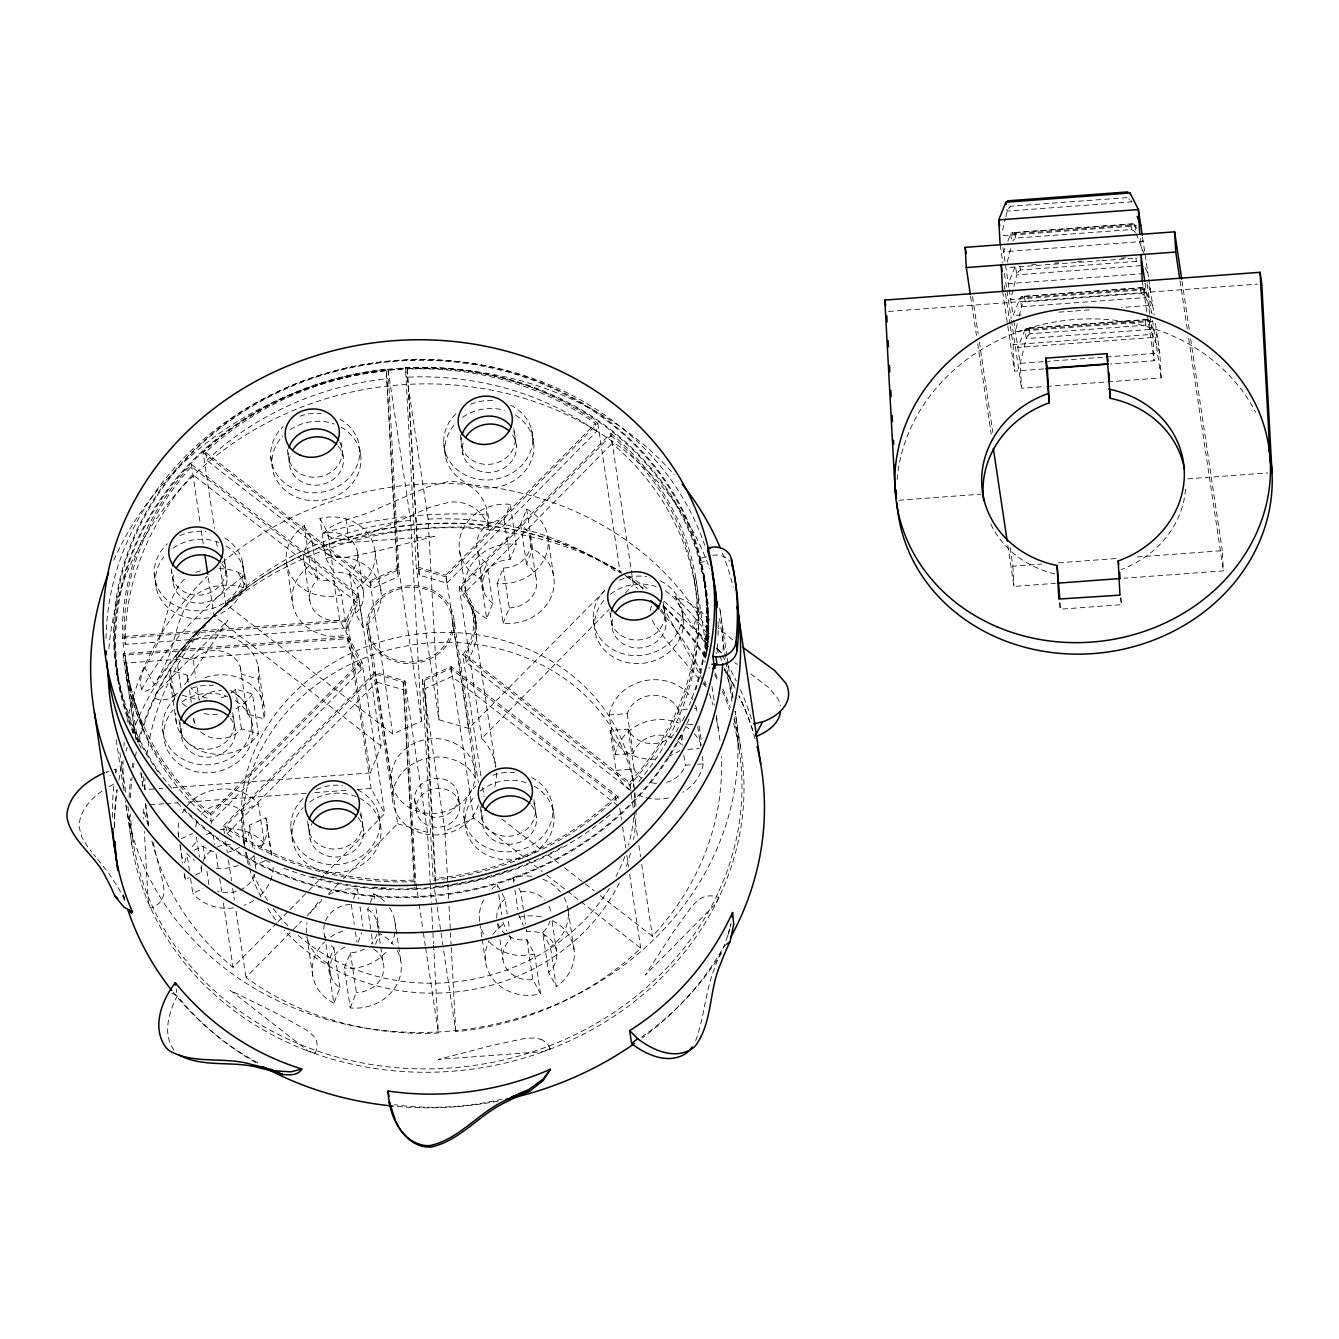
<?xml version="1.0" encoding="UTF-8"?>
<svg xmlns="http://www.w3.org/2000/svg" width="1339" height="1339" viewBox="0 0 1339 1339"><rect width="100%" height="100%" fill="white"/><g stroke="black" fill="none" stroke-linecap="round" stroke-linejoin="round"><path stroke-width="0.75" stroke-dasharray="5 3.75" d="M705.603 657.432L707.293 602.634M705.72 657.616L707.176 630.033M705.368 658.219L707.946 623.907L704.85 585.411C708.733 610.869 709.001 636.812 704.917 662.253M730.224 927.023L730.96 923.81L728.366 933.735M1002.56 230.124L1005.371 218.692M1005.84 216.784L1007.229 211.077A5.339 3.214 -70.3 0 1 1009.171 207.746M1007.313 262.009L1011.062 246.761M1017.322 323.871L1015.447 331.486L1152.979 321.293M1019.197 316.255L1021.54 306.731L1020.201 297.844L1144.36 288.655L1152.678 305.208L1121.429 307.518M729.655 929.249L726.073 940.614M728.014 934.873L727.278 937.149M724.801 944.095L723.897 946.405A210.139 200.499 52.5 0 0 714.658 967.913C705.218 991.329 704.465 1017.138 695.644 1040.688M144.846 667.659C137.264 679.057 139.373 702.389 154.353 684.731A298.982 199.879 -29.1 0 1 246.744 588.44C230.325 583.168 211.127 583.988 196.766 594.231A27.098 18.11 -29.1 0 0 191.594 598.617C175.426 617.714 176.028 644.963 164.078 666.387A210.139 140.495 -29.1 0 1 154.353 684.731L144.846 667.659A210.139 140.495 -29.1 0 0 154.554 649.331C166.521 627.907 165.919 600.642 182.087 581.561A27.098 18.11 -29.1 0 1 187.242 577.159M347.604 627.974L346.416 620.007L356.358 595.001L191.544 466.642A287.232 254.996 -8.5 0 0 124.042 636.477L125.247 644.444L347.604 627.974L357.546 602.968L356.358 595.001M173.133 787.533L370.3 772.921L347.671 621.463L358.383 594.483L191.377 464.399A288.973 256.552 -8.5 0 0 122.334 638.167L137.884 742.291M370.3 772.921L381.029 745.94L358.383 594.483M345.144 946.958A27.148 24.102 -8.5 0 0 339.905 987.814L333.813 1003.162L327.854 963.31L333.947 947.962A27.148 24.102 -8.5 0 1 329.645 944.263M325.461 937.769A27.148 24.102 -8.5 0 1 351.27 904.377L351.655 903.423M353.563 898.62L357.379 889.029A44.656 39.651 -8.5 0 0 327.955 895.172M480.718 578.632L486.827 563.284A27.148 24.102 -8.5 0 1 478.207 536.504A27.148 24.102 -8.5 0 1 504.134 519.699L510.243 504.351A44.656 39.651 -8.5 0 0 461.771 531.75A44.656 39.651 -8.5 0 0 480.718 578.632L486.676 618.484L492.769 603.136L486.827 563.284M397.265 950.523A44.656 39.651 -8.5 0 1 392.444 991.128A44.656 39.651 -8.5 0 1 350.266 1007.916L344.307 968.064L350.4 952.715A27.148 24.102 -8.5 0 0 364.409 949.033M370.702 929.065L367.723 909.131L368.476 907.223M370.384 902.419L373.815 893.783A44.656 39.651 -8.5 0 1 385.029 902.001M497.171 583.386L503.263 568.037A27.148 24.102 -8.5 0 0 529.19 551.233A27.148 24.102 -8.5 0 0 520.586 524.453L526.679 509.105A44.656 39.651 -8.5 0 1 545.643 555.986A44.656 39.651 -8.5 0 1 497.171 583.386L503.129 623.238A44.656 39.651 -8.5 0 0 551.601 595.838A44.656 39.651 -8.5 0 0 532.637 548.957L526.679 509.105M357.998 942.321L361.798 932.731M492.769 603.136A27.148 24.102 -8.5 0 1 484.166 576.356A27.148 24.102 -8.5 0 1 510.092 559.551L516.184 544.203L510.243 504.351M350.266 1007.916L356.358 992.567L350.4 952.715M375.573 944.196L379.774 933.651A44.656 39.651 -8.5 0 1 393.348 944.547M503.129 623.238L509.222 607.889L503.263 568.037M509.222 607.889A27.148 24.102 -8.5 0 0 535.148 591.085A27.148 24.102 -8.5 0 0 526.545 564.305L532.637 548.957M1004.953 248.234L1003.53 251.782L1143.155 241.438L1141.313 237.756M1007.815 241.154L1010.677 234.074L1134.836 224.885L1136.677 228.567M1021.406 314.933L1013.071 315.552L1020.201 297.844M1024.971 329.729L1017.824 347.437L1157.448 337.093L1149.13 320.54L1024.971 329.729L1026.293 338.616L1020.218 363.371L1021.557 388.243L1044.487 386.536M718.859 897.097L716.047 903.39L645.298 975.077L673.45 931.726L690.757 907.842A92.742 82.349 -8.5 0 1 694.071 904.009L699.46 899.088L704.264 896.728A19.985 17.742 -8.5 0 1 716.315 896.628M733.99 719.127A308.238 273.658 -8.5 0 1 718.976 897.431L716.047 903.39A308.238 273.658 -8.5 0 1 550.296 1049.09L543.584 1051.6L438.456 1059.4L492.049 1045.441L522.779 1038.897A92.742 82.349 -8.5 0 1 528.085 1038.194L535.65 1037.993L540.805 1039.298M314.95 1053.575L315.987 1051.182A19.985 17.742 -8.5 0 0 316.305 1040.386L313.761 1036.202L308.422 1031.566A92.742 82.349 -8.5 0 0 304.254 1028.737L278.094 1014.108L230.459 990.475L308.372 1051.165L314.95 1053.575A308.238 273.658 -8.5 0 0 543.584 1051.6L550.111 1048.688M708.331 641.599A210.139 158.554 27.6 0 1 692.799 626.485L681.032 608.408L674.956 596.357L685.919 600.759L700.799 611.203L692.815 626.485A299.116 225.672 27.6 0 1 707.645 644.678M186.121 682.823L227.647 620.56L156.897 692.263L153.985 698.205A308.238 273.658 -8.5 0 0 137.75 741.973M185.652 683.426L184.698 684.681M488.317 527.951A298.982 186.874 -6 0 0 348.508 539.985L332.407 538.144L323.569 533.056L331.084 526.83L346.366 519.616A210.139 131.356 -6 0 0 368.861 512.586L428.078 486.76L447.594 481.672A27.098 16.938 -6 0 1 454.457 481.689C477.638 482.442 491.095 506.109 488.3 527.733L486.208 507.732M1009.154 207.662L1010.945 206.223L1126.835 197.636L1128.928 198.791M1018.678 271.432L1020.485 269.993L1136.359 261.406L1138.167 262.344M1028.218 335.202L1030.009 333.762L1145.883 325.176L1147.992 326.331A5.339 3.498 60.3 0 1 1150.519 329.394M211.529 823.452L210.307 813.643L359.973 661.985L347.42 638.653L125.063 655.122L130.737 688.296M446.875 583.118L445.686 575.151L595.336 423.492A287.232 254.996 -8.5 0 0 407.274 369.129L419.191 575.117L446.875 583.118L596.541 431.459L595.336 423.492M362.049 662.202L210.39 815.886A288.973 256.552 -8.5 0 1 123.171 653.7L348.508 637.013L362.049 662.202L384.695 813.66L325.109 874.032M468.817 728.399L446.188 576.942L597.847 423.258A288.973 256.552 -8.5 0 0 405.449 367.656L416.312 568.305L438.941 719.763L468.817 728.399L605.596 589.813M361.162 669.969L211.512 821.627A287.232 254.996 -8.5 0 1 126.251 663.09L348.609 646.62L361.162 669.969L359.973 661.985M224.467 833.528L223.328 825.962L374.987 672.278L404.88 680.915L427.509 832.373L430.221 882.535M480.902 775.9L462.792 654.738A63.335 56.221 -8.5 0 0 459.126 587.018L610.785 433.334L633.414 584.792A288.973 256.552 -8.5 0 1 637.883 588.574M231.865 837.109A287.232 254.996 -8.5 0 1 227.027 833.712L225.839 825.745L375.506 674.086L403.19 682.087L414.973 886M630.836 790.562L466.273 662.387L465.068 654.42A65.075 57.778 -8.5 0 0 461.436 587.001L610.869 435.577L612.057 443.544A287.232 254.996 -8.5 0 1 638.619 781.708M227.027 833.712L376.694 682.053L375.506 674.086M466.273 662.387A65.075 57.778 -8.5 0 0 462.624 594.968L612.057 443.544M151.893 841.026A288.973 256.552 -8.5 0 0 233.036 967.344L276.353 923.425M277.709 922.052L288.555 911.089M289.894 909.717L307.501 891.874M308.857 890.502L323.753 875.405M433.618 945.234L438.372 1033.022A288.973 256.552 -8.5 0 1 245.958 977.42L290.647 932.128M293.358 929.383L301.476 921.148M306.899 915.675L321.795 900.578M328.574 893.716L338.047 884.108M343.454 878.618L397.633 823.736L374.987 672.278M495.865 766.711A63.335 56.221 -8.5 0 0 481.755 738.475L609.044 609.496M625.296 593.026L633.414 584.792M177.501 693.066L176.028 694.472M175.727 694.74L168.697 698.908A19.985 17.742 -8.5 0 1 156.63 699.008L153.985 698.205L156.897 692.263A308.238 273.658 -8.5 0 1 322.649 546.546L329.361 544.036L434.489 536.236L380.912 550.195L350.165 556.739A92.742 82.349 -8.5 0 1 344.876 557.442L337.294 557.643L332.139 556.338M727.027 944.012L723.897 946.405A298.982 285.24 52.5 0 1 641.381 1037.256M102.099 791.031C91.655 798.211 82.164 808.388 79.654 821.192A27.098 21.558 -50.4 0 0 79.252 827.519L81.913 837.461L88.29 847.687M1143.238 294.446L1141.129 293.291L1025.239 301.878L1023.481 303.284A5.339 3.214 -70.3 0 0 1021.473 306.715M1135.589 232.651A5.339 3.498 60.3 0 0 1133.681 230.76L1131.589 229.521L1015.715 238.108L1013.958 239.514A5.339 3.214 -70.3 0 0 1012.803 241.037M1132.476 223.814L1013.037 232.668L1133.932 223.981M1143.456 287.751L1022.645 296.438L1142.134 287.567M1148.226 319.636L1027.415 328.323L1146.904 319.452M109.38 786.529L113.497 784.353M1011.548 233.053L1012.937 232.668M1021.088 296.823L1022.527 296.438A5.339 3.498 60.3 0 0 1021.624 296.622M1025.858 328.708L1027.264 328.323M205.637 452.348L370.451 580.708L397.047 568.69L386.335 370.685A287.232 254.996 -8.5 0 0 205.637 452.348L206.825 460.331L371.639 588.691L398.235 576.657L386.335 370.685M203.126 452.498L370.133 582.582L398.855 569.594L387.992 368.945A288.973 256.552 -8.5 0 0 203.126 452.498L214.441 528.236M618.049 796.722A288.973 256.552 -8.5 0 1 433.183 880.275L422.321 679.626L451.042 666.638L618.049 796.722L618.618 800.504M435.142 880.526L424.128 680.53L450.724 668.512L615.538 796.872L616.291 801.86M508.569 870.149A287.232 254.996 -8.5 0 1 436.029 886.502L425.317 688.497L451.929 676.48L616.743 804.839M220.098 566.096L225.755 603.956L392.779 734.04L421.484 721.052L410.638 520.402L387.992 368.945M181.418 838.699L192.649 833.628M201.386 814.38A27.148 24.102 -8.5 0 1 242.074 811.283L258.41 803.902L264.369 843.754L254.159 848.374M193.988 850.248L203.177 846.097A27.148 24.102 -8.5 0 0 217.772 852.608M243.865 843.018A27.148 24.102 -8.5 0 0 249.539 825.142L265.875 817.761L271.449 855.136M184.163 873.128A44.656 39.651 -8.5 0 0 185.334 879.472L189.418 877.631M195.544 874.869L201.67 872.091A27.148 24.102 -8.5 0 1 211.847 850.081M190.556 878.384L192.799 893.331L203.009 888.728M255.649 868.593A27.148 24.102 -8.5 0 0 255.498 865.011L265.708 860.391M447.678 881.229L444.966 831.067L473.671 818.096L525.876 858.751M195.779 572.389L203.511 569.778M322.716 546.044L329.361 544.036A308.238 273.658 -8.5 0 1 643.222 588.323L644.076 588.993M109.028 771.113L105.881 772.017L110.384 775.75M114.083 769.674L115.991 769.138L116.577 773.139M706.456 556.823L698.874 558.781L699.477 562.765A296.856 263.549 -8.5 0 1 707.36 651.022M699.477 562.765L707.628 560.673M1131.237 200.766L1131.388 201.871L1007.229 211.077L1006.744 207.746M1003.229 235.681L1136.61 225.806M1032.001 264.737L1036.135 264.436M1054.764 263.047L1058.898 262.745M1077.527 261.373L1081.661 261.055M1120.977 258.142L1127.187 257.691M1010.075 267.415L1076.774 262.461M1078.849 262.31L1099.687 260.77M1101.779 260.62L1137.196 257.992M1140.928 265.641L1016.77 274.846L1010.677 299.601L1150.301 289.257L1147.423 281.993M1143.757 273.625L1008.3 283.667L1015.447 265.959L1016.77 274.846A5.339 3.214 -70.3 0 1 1018.711 271.516M888.611 311.435L1257.656 284.102M1021.54 306.731L1145.699 297.526L1152.176 313.878M1058.915 312.154L1073.493 311.066M1075.585 310.916L1092.256 309.677M1046.562 386.385L1161.181 377.899L1159.842 353.027L1150.452 329.411L1026.293 338.616A5.339 3.214 -70.3 0 1 1028.235 335.286M1010.376 326.281L1013.121 344.675L1152.745 334.332L1154.168 360.743L1110.416 363.99M1043.131 361.681L1020.218 363.371L1013.656 319.536M1045.223 361.513L1159.842 353.027L1155.072 321.142M1002.626 291.383L1014.544 371.087L1043.717 368.928M898.82 500.25L981.102 494.158M1187.66 478.86L1267.882 472.918M1010.091 547.684L1012.853 566.196L1041.893 564.037M1058.479 562.815L1116.542 558.514M1137.28 556.974L1222.289 550.68L1223.394 570.883L1123.856 578.247M124.058 636.477L346.416 620.007M122.334 638.167L347.671 621.463M1007.798 545.258L1013.958 586.398L1055.417 583.319M1059.4 602.851L1060.354 609.212L1121.429 604.692L1121.094 598.215M672.061 737.638A27.148 24.102 -8.5 0 0 633.213 753.455L615.187 754.778L609.228 714.926L627.255 713.587A27.148 24.102 -8.5 0 1 651.976 695.376A27.148 24.102 -8.5 0 1 678.471 709.804L687.493 709.134M694.255 708.632L696.498 708.465L697.251 713.453M629.598 789.91A44.656 39.651 -8.5 0 1 616.024 770.327L610.065 730.475L628.091 729.136A27.148 24.102 -8.5 0 0 654.587 743.563A27.148 24.102 -8.5 0 0 679.308 725.336M686.07 724.834L687.208 724.75M688.33 724.667L692.832 724.332M142.988 776.369L144.963 789.608L157.031 788.721M159.04 788.571L163.073 788.269M687.811 749.405L699.075 748.568M163.91 803.818L145.8 805.157A288.973 256.552 -8.5 0 0 148.612 825.962M165.919 803.668L178.003 802.781M188.063 802.028L306.765 793.24M314.816 792.638L349.01 790.11M357.061 789.508L371.137 788.47L384.695 813.66M616.024 770.327L634.05 768.988A27.148 24.102 -8.5 0 0 641.113 777.842M666.554 782.361A27.148 24.102 -8.5 0 0 685.267 765.205L693.15 764.619M697.669 764.284L703.293 763.866L702.188 756.384M218.96 568.188L233.488 570.33L244.836 575.352L246.744 588.172L237.421 571.452M708.699 667.793L709.888 667.927M716.332 896.578L718.976 897.431M314.765 1053.073L308.372 1051.165A308.238 273.658 -8.5 0 1 150.788 908.227L148.211 902.319A308.238 273.658 -8.5 0 1 129.013 812.94M418.002 567.133L445.686 575.151M416.312 568.305L446.188 576.942M376.694 682.053L404.378 690.054M180.966 687.727L176.112 655.357L193.117 660.261A27.148 24.102 -8.5 0 1 223.446 651.641A27.148 24.102 -8.5 0 1 241.371 674.203L258.36 679.124L264.319 718.976L247.33 714.055A27.148 24.102 -8.5 0 0 231.245 692.096M174.689 700.096L170.22 670.203L187.209 675.107A27.148 24.102 -8.5 0 0 188.314 682.304M231.162 693.033A27.148 24.102 -8.5 0 0 235.463 689.066L252.468 693.97L258.427 733.822A44.656 39.651 -8.5 0 1 206.892 752.853A44.656 39.651 -8.5 0 1 175.794 713.252M182.071 695.209L196.95 699.51M200.716 731.864A27.148 24.102 -8.5 0 0 241.422 728.918L258.427 733.822M397.633 823.736L427.509 832.373M1029.055 328.591L1030.009 333.762M1014.845 232.969L1015.715 238.108M1024.452 296.756L1025.239 301.878M172.078 993.421L177.25 995.58L176.296 989.17M750.777 673.852L768.737 687.61L777.741 698.389A27.098 20.436 27.6 0 1 779.951 703.996L780.352 705.954M734.826 662.671L737.27 664.429M732.634 639.824L717.737 627.573M465.068 654.42L629.648 782.579L630.753 790.06M462.792 654.738L629.799 784.821L630.652 790.495M357.546 602.968L192.732 474.609A287.232 254.996 -8.5 0 0 125.247 644.444M501.824 818.966L542.094 850.332M548.053 854.968L558.497 863.103M564.455 867.756L583.837 882.853M585.327 884.008L594.282 890.971M600.24 895.624L652.444 936.279A288.973 256.552 -8.5 0 0 721.303 756.686M208.348 577.996L214.006 615.856L381.029 745.94M527.365 859.906L542.278 871.522M546.747 875.003L566.129 890.1M567.619 891.272L578.063 899.39M581.042 901.716L640.695 948.179A288.973 256.552 -8.5 0 1 455.812 1031.716L443.092 946.539M717.972 649.833L722.006 653.064M702.908 683.325L706.724 687.66L703.795 682.204M698.958 678.856L671.592 646.938L655.943 626.585A92.742 82.349 -8.5 0 1 653.348 622.518L651.122 618.133M93.646 854.416L95.655 856.809M97.747 859.287L109.078 873.631L118.401 888.092A210.139 167.208 -50.4 0 1 124.979 901.231M89.964 849.863L91.755 852.106M173.903 1050.027C162.287 1033.775 168.848 1011.966 177.3 995.865A298.982 278.629 -67.3 0 0 258.36 1063.116M549.157 1046.813L550.296 1049.09M662.788 605.964L702.824 680.396M319.971 518.444L327.687 532.771L333.629 572.623A27.148 24.102 -8.5 0 1 361.162 585.461A27.148 24.102 -8.5 0 1 355.521 613.312L363.22 627.64A44.656 39.651 -8.5 0 0 376.962 578.331A44.656 39.651 -8.5 0 0 325.929 558.296L319.971 518.444A44.656 39.651 -8.5 0 1 371.02 538.479A44.656 39.651 -8.5 0 1 357.262 587.771L363.22 627.64M327.687 532.771A27.148 24.102 -8.5 0 1 355.203 545.609A27.148 24.102 -8.5 0 1 349.563 573.443L357.262 587.771M531.65 876.376A44.656 39.651 -8.5 0 0 513.071 877.497L515.482 881.983M518.863 888.242L520.787 891.824L523.382 909.265M542.663 932.496L550.362 946.824L556.321 986.692L548.622 972.365L542.663 932.496A27.148 24.102 -8.5 0 0 549.994 921.148M325.929 558.296L333.629 572.623M518.662 914.872L523.365 925.416M526.26 930.789L526.746 931.676A27.148 24.102 -8.5 0 1 554.279 944.531A27.148 24.102 -8.5 0 1 548.622 972.365M304.171 525.591L311.87 539.918L317.828 579.77A27.148 24.102 -8.5 0 0 312.171 607.605A27.148 24.102 -8.5 0 0 339.704 620.442L347.42 634.77A44.656 39.651 -8.5 0 1 296.371 614.752A44.656 39.651 -8.5 0 1 310.129 565.443L304.171 525.591A44.656 39.651 -8.5 0 0 290.412 574.9A44.656 39.651 -8.5 0 0 341.462 594.918L347.42 634.77M311.87 539.918A27.148 24.102 -8.5 0 0 306.229 567.753A27.148 24.102 -8.5 0 0 333.762 580.59L341.462 594.918M491.831 889.063A44.656 39.651 -8.5 0 1 497.271 884.644L499.681 889.113M502.092 893.598L504.987 898.971L507.213 913.918M497.89 923.508A27.148 24.102 -8.5 0 0 526.863 939.643L534.562 953.971L540.521 993.823A44.656 39.651 -8.5 0 1 495.564 982.106A44.656 39.651 -8.5 0 1 489.17 940.497M310.129 565.443L317.828 579.77M502.861 922.002L506.611 930.772M509.004 935.241L510.929 938.823A27.148 24.102 -8.5 0 0 505.288 966.658A27.148 24.102 -8.5 0 0 532.822 979.495L540.521 993.823M1145.146 267.8L1147.925 273.323M472.382 609.898L474.709 614.618L476.182 623.154M470.374 605.814L474.709 614.618L476.048 623.79L474.977 615.187M322.649 546.546L323.787 548.823A19.985 17.742 -8.5 0 0 332.105 556.388M1136.158 233.756L1145.531 257.373M133.766 699.259L142.085 724.834L128.879 681.25L126.385 666.203M488.317 527.984C484.902 513.473 471.361 502.811 456.616 502.092A27.098 16.938 -6 0 0 449.737 502.075L430.237 507.163L371.003 532.989A210.139 131.356 -6 0 1 348.508 540.002L346.366 519.616M148.127 825.276L143.139 808.706L143.708 819.117M153.115 842.398L163.191 883.305A92.742 82.349 -8.5 0 1 163.793 888.008L163.743 894.77L162.103 899.406A19.985 17.742 -8.5 0 1 153.366 907.089L150.788 908.227L148.211 902.319L144.378 831.586M126.335 676.379L135.992 739.68M1182.019 281.19L1189.4 330.566M1190.622 338.8L1222.289 550.68M1180.044 280.822L1187.408 330.197M1188.647 338.432L1223.394 570.883M1142.552 237.438L1148.511 277.307M1148.812 279.299L1154.168 315.167M1140.343 238.509L1142.184 250.811M1147.088 283.6L1151.373 312.305M1152.594 320.506L1161.181 377.899M1145.113 283.232L1149.682 313.895M1150 315.937L1152.745 334.332M1134.836 224.885L1135.991 232.651M1144.36 288.655L1145.699 297.526A5.339 3.498 60.3 0 0 1143.221 294.53M1149.13 320.54L1150.452 329.411M1142.251 281.039L1154.168 360.743M1130.836 224.416L1131.589 229.521M1135.857 258.009L1136.359 261.406M1140.359 288.186L1141.129 293.291M1145.13 320.071L1145.883 325.176M1120.392 597.696L1121.429 604.692M1019.967 266.595L1020.485 269.993M1010.677 234.074L1011.748 241.288M1002.944 247.782L1008.886 287.651M1009.188 289.642L1013.071 315.552M1000.116 244.752L1002.878 263.197M1004.401 273.457L1011.146 318.548M1011.447 320.59L1021.557 388.243M1004.267 285.391L1005.171 291.534M1005.489 293.576L1010.058 324.239M972.583 296.706L978.123 333.746M979.345 341.964L992.869 432.48M970.608 296.337L976.449 335.42M977.671 343.654L991.195 434.171M726.926 656.244L719.629 607.437A308.238 273.658 -8.5 0 1 723.144 651.775M727.228 658.286L728.131 664.378M728.449 666.42L733.002 696.916M740.484 746.944L735.111 711.076A308.238 273.658 -8.5 0 1 470.223 1028.737A308.238 273.658 -8.5 0 1 125.28 800.856M719.562 618.568L732.199 703.092M734.358 717.52L739.295 750.493M704.23 575.469L705.419 583.436M705.285 588.407L704.163 580.54L706.523 597.495M695.778 578.03L706.791 651.708M711.997 686.505L714.741 704.917M716.265 715.16L718.407 729.47M694.087 578.532L695.276 586.499M682.304 612.542L683.493 620.509M699.109 725.905L701.351 740.852M697.719 726.491L700.699 746.426M663.056 601.881L666.035 621.815M678.471 709.804L680.329 722.257M682.187 734.709L683.308 742.191M680.798 735.312L682.287 745.271M683.777 755.229L685.267 765.205M597.847 423.258L620.208 572.824M627.255 713.587L633.213 753.455M628.091 729.136L634.05 768.988M609.848 611.873L611.94 625.815M632.276 775.264L633.765 785.223M631.221 794.278L633.481 809.426M634.05 813.208L637.732 837.829M638.854 845.394L640.561 856.759M641.682 864.324L652.444 936.279M593.294 619.137L594.483 627.104M619.756 808.087L621.447 819.435M622.585 827.017L625.698 847.838M626.819 855.403L628.527 866.768M629.665 874.35L640.695 948.179M547.668 536.018L553.61 575.87M531.55 429.668L533.943 445.536M513.791 428.647L516.469 446.59M529.759 536.454L535.717 576.322M520.586 524.453L526.545 564.305M552.806 808.187L553.995 816.154M568.121 910.085L574.08 949.937M504.134 519.699L510.092 559.551M533.876 799.768L536.554 817.694M552.137 921.55L556.606 951.443M460.08 434.723L463.06 454.641M477.655 551.283L483.597 591.135M524.135 914.252L525.624 924.211M526.361 929.199L526.746 931.676M526.863 939.643L532.822 979.495M513.071 877.497L513.825 882.485M514.946 889.95L517.925 909.884M472.316 610.651L495.731 767.297M443.678 442.908L446.071 458.792M459.746 551.718L465.704 591.57M461.436 587.001L462.624 594.968M459.126 587.018L481.755 738.475M508.335 921.383L509.456 928.864M510.561 936.329L510.929 938.823M482.592 787.265L484.015 796.722M497.271 884.644L497.656 887.138M498.761 894.603L501.74 914.537M454.222 621.38A43.785 38.864 -8.5 0 1 390.586 659.876A43.785 38.864 -8.5 0 1 386.954 592.574A43.785 38.864 -8.5 0 1 454.222 621.38L478.291 782.445M452.482 621.514A42.028 37.325 -8.5 0 1 391.39 658.47A42.028 37.325 -8.5 0 1 387.892 593.863A42.028 37.325 -8.5 0 1 452.482 621.514L475.111 772.954A42.028 37.325 -8.5 0 1 414.036 809.911A42.028 37.325 -8.5 0 1 410.537 745.321A42.028 37.325 -8.5 0 1 475.111 772.954M480.115 806.513L482.492 822.464M497.589 923.877L498.778 931.844M499.966 939.827L502.945 959.745M407.274 369.129L419.191 575.117M451.042 666.638L473.671 818.096M450.724 668.512L451.929 676.48M405.449 367.656L428.078 519.114L438.941 719.763M463.863 816.037L465.051 824.004M479.814 923.391L481.906 937.333M482.207 939.325L485.471 961.251M458.289 796.203A21.893 19.432 -8.5 0 1 426.472 815.451A21.893 19.432 -8.5 0 1 424.664 781.809A21.893 19.432 -8.5 0 1 458.289 796.203L459.779 806.162A21.893 19.432 -8.5 0 1 427.961 825.41A21.893 19.432 -8.5 0 1 426.153 791.767A21.893 19.432 -8.5 0 1 459.779 806.162M424.128 680.53L425.317 688.497M422.321 679.626L444.966 831.067M398.855 569.594L421.484 721.052M397.047 568.69L398.235 576.657M435.878 885.514L436.029 886.502M434.606 889.732L442.807 944.631M414.655 799.433L416.144 809.392M375.02 551.032L380.979 590.884M359.689 449.134L360.894 457.101M416.011 883.455L418.555 900.494M419.124 904.277L422.806 928.898M423.375 932.68L425.35 945.937M425.635 947.828L438.372 1033.022M370.451 580.708L371.639 588.691M370.133 582.582L392.779 734.04M403.19 682.087L414.203 882.083M414.939 887.054L415.09 888.058A287.232 254.996 -8.5 0 1 410.906 888.209M341.06 442.707L343.454 458.641M357.546 552.522L363.505 592.39M368.71 627.706L391.339 779.164M366.953 627.84L392.578 799.232M349.563 573.443L355.521 613.312M394.787 920.696L400.746 960.548M378.686 814.346L381.079 830.23M348.508 637.013L371.137 788.47M347.42 638.653L348.609 646.62M333.762 580.59L339.704 620.442M373.815 893.783L374.937 901.264M376.058 908.729L379.037 928.663M360.794 812.505L363.605 831.268M376.895 921.148L380.46 945.049M380.761 947.041L382.854 961M371.439 934.053L372.928 944.012M357.379 889.029L358.869 899.005M359.973 906.47L362.953 926.404M287.316 449.452L289.391 463.411M303.886 560.84L309.845 600.692M351.27 904.377L354.249 924.312M355.371 931.777L356.86 941.752M270.763 456.967L271.951 464.951M286.412 562.347L292.371 602.199M333.947 947.962L339.905 987.814M324.774 935.961L330.733 975.813M307.518 821.393L310.196 839.319M290.814 827.602L293.208 843.47M306.882 936.396L312.841 976.265M244.535 576.339L242.141 560.455M258.076 665.952L264.034 705.82M251.598 721.152L252.786 729.119M267.03 824.104L271.8 855.989M224.249 558.631L227.061 577.377M240.267 667.023L247.33 714.055M216.416 541.475L217.269 547.166M235.463 689.066L241.422 728.918M232.685 712.716L235.363 730.659M249.539 825.142L252.887 847.57M254.008 855.035L255.498 865.011M191.377 464.399L199.862 521.206M201.285 530.662L203.26 543.919M242.074 811.283L246.928 843.67M243.648 840.306L244.25 844.29M225.588 841.11L227.295 852.458M228.417 860.04L231.53 880.861M232.668 888.443L234.358 899.791M236.066 911.156L245.958 977.42M193.117 660.261L195.712 677.701M197.201 687.66L199.076 700.113A27.148 24.102 -8.5 0 1 221.37 690.338M213.219 834.816L214.642 844.29M216.048 853.746L218.592 870.785M219.73 878.367L221.705 891.607M223.412 902.971L233.036 967.344M187.209 675.107L188.33 682.589M189.452 690.054L191.293 702.222M193.67 718.173L194.272 722.156M171.141 568.673L173.652 585.444M203.177 846.097L205.034 858.55M206.892 871.019L209.118 885.966M178.924 719.478L181.301 735.412M196.465 837.226L199.427 857.144M200.917 867.12L201.67 872.091M154.27 573.711L156.663 589.578M170.505 683.359L176.463 723.211M189.452 870.919L186.841 853.479A44.656 39.651 -8.5 0 0 194.423 860.341M180.129 844.608L182.74 862.031M184.598 874.501L185.334 879.472M162.672 728.985L163.86 736.952M178.221 833.276L178.807 837.26M179.995 845.244L182.673 863.17M123.171 653.7L135.909 738.894M140.997 772.971L142.972 786.227M117.029 668.68L118.217 676.647M116.962 673.751L118.15 681.735M119.824 752.551L126 793.91M127.858 806.329L133.113 841.495M116.192 739.697L123.473 788.504M125.916 804.772L132.477 848.692M140.829 772.486L143.24 788.889M145.348 803.233L148.964 827.837M126.251 663.09L128.879 681.25M1060.003 602.751L1060.354 609.212M1013.121 344.675L1014.544 371.087M1012.853 566.196L1013.958 586.398M447.879 884.828L448.649 899.155M449.034 906.319L451.076 943.945M451.26 947.527L455.812 1031.716M430.321 884.326L431.292 902.235M431.576 907.608L432.748 929.115M432.932 932.697L433.518 943.443M404.88 680.915L415.726 881.564A288.973 256.552 -8.5 0 1 223.328 825.962M721.487 953.033A325.762 289.207 -8.5 0 1 642.636 1037.675M498.225 1101.026A325.762 289.207 -8.5 0 1 392.377 1106.031M255.732 1062.58A325.762 289.207 -8.5 0 1 172.982 991.981M124.929 900.511A325.762 289.207 -8.5 0 1 123.305 894.787M114.451 827.82A325.762 289.207 -8.5 0 1 117.229 789.96M118.87 780.101A325.762 289.207 -8.5 0 1 123.238 760.669M125.95 751.095A325.762 289.207 -8.5 0 1 127.121 747.329M132.377 732.383A325.762 289.207 -8.5 0 1 621.38 571.887M628.476 576.055A325.762 289.207 -8.5 0 1 650.101 590.449M664.044 601.228A325.762 289.207 -8.5 0 1 708.448 646.704M724.884 670.236A325.762 289.207 -8.5 0 1 735.144 688.246M755.079 738.793A325.762 289.207 -8.5 0 0 738.894 695.744A299.116 225.672 27.6 0 1 753.137 731.295M113.798 560.204A325.762 289.207 -8.5 0 1 371.79 372.46A325.762 289.207 -8.5 0 1 674.253 474.709M722.457 553.208A325.762 289.207 -8.5 0 1 733.253 587.068M129.13 797.81A308.238 273.658 -8.5 0 1 130.603 778.98M132.159 767.749A308.238 273.658 -8.5 0 1 133.482 760.301M663.207 605.446A308.238 273.658 -8.5 0 1 706.055 657.432M714.976 672.831A308.238 273.658 -8.5 0 1 717.721 678.12M722.859 688.949A308.238 273.658 -8.5 0 1 730.274 707.611M108.861 648.679A308.238 273.658 -8.5 0 1 380.627 386.904A308.238 273.658 -8.5 0 1 709.586 568.606M244.234 844.306A197.034 174.924 -8.5 0 1 443.494 642.318A197.034 174.924 -8.5 0 1 633.565 839.335M630.518 853.043A197.034 174.924 -8.5 0 1 625.614 868.258M619.354 882.819A197.034 174.924 -8.5 0 1 284.27 930.187M275.75 919.91A197.034 174.924 -8.5 0 1 266.963 907.206M261.138 897.063A197.034 174.924 -8.5 0 1 245.489 852.24M634.318 793.24A197.034 174.924 -8.5 0 1 634.351 809.359M633.749 817.376A197.034 174.924 -8.5 0 1 628.493 845.026M624.828 856.424A197.034 174.924 -8.5 0 1 616.091 876.392M609.362 888.309A197.034 174.924 -8.5 0 1 296.304 933.752M287.902 925.701A197.034 174.924 -8.5 0 1 273.123 908.411M267.582 900.511A197.034 174.924 -8.5 0 1 253.74 874.668M250.159 865.396A197.034 174.924 -8.5 0 1 400.612 636.812A197.034 174.924 -8.5 0 1 633.866 787.215M709.319 619.823A210.139 158.554 27.6 0 1 700.799 611.203M674.956 596.374A299.735 226.14 27.6 0 1 709.385 636.561M717.436 648.16A299.735 226.14 27.6 0 1 736.4 681.166M740.383 689.652A299.735 226.14 27.6 0 1 751.681 719.679M112.426 817.409A299.534 238.325 -50.4 0 1 113.966 784.118M115.355 772.888A299.534 238.325 -50.4 0 1 115.907 769.138M124.56 898.452A298.982 237.89 -50.4 0 1 123.422 894.586M114.367 826.832A298.982 237.89 -50.4 0 1 116.828 789.759M141.415 689.819A299.534 200.247 -29.1 0 1 244.786 575.301M502.259 1099.118A298.982 298.246 -37.5 0 1 394.118 1104.725M323.569 533.056A299.534 187.226 -6 0 1 486.408 514.846M124.109 790.797A308.238 273.658 -8.5 0 1 123.037 762.477M123.908 746.308A308.238 273.658 -8.5 0 1 124.293 742.275M127.188 722.206A308.238 273.658 -8.5 0 1 207.194 576.339M222.358 562.531A308.238 273.658 -8.5 0 1 709.385 633.665M716.365 647.892A308.238 273.658 -8.5 0 1 721.721 660.73M724.483 668.245A308.238 273.658 -8.5 0 1 733.019 699.176M540.839 1039.248A19.985 17.742 -8.5 0 1 549.124 1046.83M650.101 610.668A19.985 17.742 -8.5 0 1 651.825 605.797M106.032 638.569A306.497 272.102 -8.5 0 1 369.497 363.79A306.497 272.102 -8.5 0 1 704.749 545.375M226.006 545.927A44.656 39.651 -8.5 0 1 236.166 601.077A44.656 39.651 -8.5 0 1 173.986 612.09A44.656 39.651 -8.5 0 1 163.81 556.924M173.133 548.136A44.656 39.651 -8.5 0 1 218.759 542.379M224.818 537.96A44.656 39.651 -8.5 0 1 233.505 594.884A44.656 39.651 -8.5 0 1 168.982 601.479A44.656 39.651 -8.5 0 1 167.392 543.818M179.794 535.684A44.656 39.651 -8.5 0 1 205.972 531.583M221.605 563.769A27.148 24.102 -8.5 0 1 204.08 602.751A27.148 24.102 -8.5 0 1 174.505 571.636M224.366 562.246A27.148 24.102 -8.5 0 1 202.474 594.851A27.148 24.102 -8.5 0 1 171.777 570.28M341.027 427.124A44.656 39.651 -8.5 0 1 352.425 483.312A44.656 39.651 -8.5 0 1 288.588 492.919A44.656 39.651 -8.5 0 1 282.914 435.878M290.396 429.585A44.656 39.651 -8.5 0 1 334.332 424.078M339.821 419.157A44.656 39.651 -8.5 0 1 350.952 475.713A44.656 39.651 -8.5 0 1 286.63 484.417A44.656 39.651 -8.5 0 1 282.713 426.89M299.919 416.211A44.656 39.651 -8.5 0 1 321.36 413.5M338.399 446.238A27.148 24.102 -8.5 0 1 320.188 484.835A27.148 24.102 -8.5 0 1 290.931 453.653M339.721 441.987A27.148 24.102 -8.5 0 1 319.318 476.801A27.148 24.102 -8.5 0 1 288.404 450.557M515.415 415.14A44.656 39.651 -8.5 0 1 524.704 471.361A44.656 39.651 -8.5 0 1 461.085 479.78A44.656 39.651 -8.5 0 1 455.946 423.007M462.541 417.35A44.656 39.651 -8.5 0 1 504.452 410.337M510.644 405.198A44.656 39.651 -8.5 0 1 524.62 462.022A44.656 39.651 -8.5 0 1 459.461 471.495A44.656 39.651 -8.5 0 1 456.8 413.031M470.608 404.278A44.656 39.651 -8.5 0 1 495.38 400.796M512.569 434.991A27.148 24.102 -8.5 0 1 493.321 471.998A27.148 24.102 -8.5 0 1 463.194 442.941M513.774 431.443A27.148 24.102 -8.5 0 1 490.593 464.231A27.148 24.102 -8.5 0 1 461.486 437.183M665.383 590.968A44.656 39.651 -8.5 0 1 673.952 647.356A44.656 39.651 -8.5 0 1 610.182 655.039A44.656 39.651 -8.5 0 1 605.998 598.115M610.433 594.198A44.656 39.651 -8.5 0 1 656.16 586.599M660.361 580.875A44.656 39.651 -8.5 0 1 674.571 637.13A44.656 39.651 -8.5 0 1 610.182 647.892A44.656 39.651 -8.5 0 1 604.81 590.148M619.421 580.205A44.656 39.651 -8.5 0 1 646.586 576.607M660.914 608.96A27.148 24.102 -8.5 0 1 643.005 647.574A27.148 24.102 -8.5 0 1 613.362 616.81M663.441 607.287A27.148 24.102 -8.5 0 1 640.393 639.808A27.148 24.102 -8.5 0 1 610.952 613.429M534.127 786.177A44.656 39.651 -8.5 0 1 546.111 841.628A44.656 39.651 -8.5 0 1 483.262 853.01A44.656 39.651 -8.5 0 1 474.123 797.04M480.165 791.098A44.656 39.651 -8.5 0 1 527.432 783.131M531.65 777.524A44.656 39.651 -8.5 0 1 544.638 834.013A44.656 39.651 -8.5 0 1 480.115 843.754A44.656 39.651 -8.5 0 1 475.83 785.943M493.02 775.264A44.656 39.651 -8.5 0 1 514.477 772.553M531.499 805.291A27.148 24.102 -8.5 0 1 513.289 843.888A27.148 24.102 -8.5 0 1 484.032 812.706M533.759 803.015A27.148 24.102 -8.5 0 1 511.213 836.038A27.148 24.102 -8.5 0 1 481.504 809.61M309.677 802.028A44.656 39.651 -8.5 0 1 380.293 823.987A44.656 39.651 -8.5 0 1 324.858 871.605A44.656 39.651 -8.5 0 1 303.083 807.685M357.781 789.893A44.656 39.651 -8.5 0 1 371.472 847.068A44.656 39.651 -8.5 0 1 305.844 855.621A44.656 39.651 -8.5 0 1 305.007 796.755M316.339 789.575A44.656 39.651 -8.5 0 1 342.516 785.474M358.149 817.66A27.148 24.102 -8.5 0 1 356.157 848.943A27.148 24.102 -8.5 0 1 321.31 853.345A27.148 24.102 -8.5 0 1 311.97 823.485M359.84 813.861A27.148 24.102 -8.5 0 1 339.118 848.725A27.148 24.102 -8.5 0 1 308.623 821.861M235.396 700.632A44.656 39.651 -8.5 0 1 243.731 756.083A44.656 39.651 -8.5 0 1 181.267 765.456A44.656 39.651 -8.5 0 1 172.932 710.005M182.305 701.586A44.656 39.651 -8.5 0 1 227.63 696.615M230.459 690.472A44.656 39.651 -8.5 0 1 243.447 746.978A44.656 39.651 -8.5 0 1 178.924 756.702A44.656 39.651 -8.5 0 1 174.622 698.908M191.828 688.229A44.656 39.651 -8.5 0 1 213.269 685.518M230.308 718.24A27.148 24.102 -8.5 0 1 212.098 756.836A27.148 24.102 -8.5 0 1 182.84 725.671M232.568 715.98A27.148 24.102 -8.5 0 1 210.005 749.003A27.148 24.102 -8.5 0 1 180.313 722.575M133.398 733.672A297.727 264.335 -8.5 0 1 374.117 370.953A297.727 264.335 -8.5 0 1 707.277 650.386M689.133 718.825A297.727 264.335 -8.5 0 1 454.925 893.381A297.727 264.335 -8.5 0 1 176.698 801.86M712.766 555.267A17.507 15.549 -8.5 0 1 730.073 561.577M158.102 772.034A297.727 264.335 -8.5 0 1 370.367 363.354A297.727 264.335 -8.5 0 1 695.795 689.769M610.099 814.698A297.727 264.335 -8.5 0 1 280.989 867.036M270.093 862.416A297.727 264.335 -8.5 0 1 261.205 858.266M386.335 887.958A287.232 254.996 -8.5 0 1 373.698 887.088M206.825 460.331A287.232 254.996 -8.5 0 1 387.523 378.652M408.479 377.113A287.232 254.996 -8.5 0 1 596.541 431.459M610.869 435.577A287.232 254.996 -8.5 0 1 629.648 782.579M615.538 796.872A287.232 254.996 -8.5 0 1 434.84 878.535M413.902 880.091A287.232 254.996 -8.5 0 1 225.839 825.745M210.307 813.643A287.232 254.996 -8.5 0 1 125.063 655.122M733.621 723.378A306.497 272.102 -8.5 0 1 476.885 1065.041A306.497 272.102 -8.5 0 1 130.586 814.33M130.536 797.86A306.497 272.102 -8.5 0 1 132.025 777.507M133.398 767.498A306.497 272.102 -8.5 0 1 134.051 763.498M135.524 755.698A306.497 272.102 -8.5 0 1 136.36 751.849M138.704 742.241A306.497 272.102 -8.5 0 1 619.873 572.222M626.669 576.707A306.497 272.102 -8.5 0 1 643.055 588.708M663.14 606.149A306.497 272.102 -8.5 0 1 705.636 658.637M714.641 674.605A306.497 272.102 -8.5 0 1 718.256 681.886M722.424 691.125A306.497 272.102 -8.5 0 1 729.571 709.938M478.425 804.706A43.785 38.864 -8.5 0 1 412.328 829.36A43.785 38.864 -8.5 0 1 408.931 766.41A43.785 38.864 -8.5 0 1 477.136 781.122M144.963 789.608A288.973 256.552 -8.5 0 1 145.014 778.177M146.872 755.062A288.973 256.552 -8.5 0 1 214.006 615.856M225.755 603.956A288.973 256.552 -8.5 0 1 410.638 520.402M428.078 519.114A288.973 256.552 -8.5 0 1 617.212 572.356M660.328 610.584A288.973 256.552 -8.5 0 1 701.452 673.417M704.699 681.032A288.973 256.552 -8.5 0 1 706.122 684.631M709.419 693.736A288.973 256.552 -8.5 0 1 712.867 704.799M716.198 718.022A288.973 256.552 -8.5 0 1 720.047 741.086M610.785 433.334A288.973 256.552 -8.5 0 1 629.799 784.821M496.401 772.954A63.335 56.221 -8.5 0 1 494.342 788.47M703.293 763.866A44.656 39.651 -8.5 0 1 682.773 792.337M668.563 797.893A44.656 39.651 -8.5 0 1 635.975 793.943M615.187 754.778A44.656 39.651 -8.5 0 1 679.04 723.11M685.802 726.592A44.656 39.651 -8.5 0 1 688.882 728.734M694.288 733.688A44.656 39.651 -8.5 0 1 701.452 745.287M680.095 750.376A44.656 39.651 -8.5 0 1 666.253 757.087M655.424 759.096A44.656 39.651 -8.5 0 1 610.065 730.475M609.228 714.926A44.656 39.651 -8.5 0 1 645.666 680.547A44.656 39.651 -8.5 0 1 692.548 699.46M695.493 705.435A44.656 39.651 -8.5 0 1 696.498 708.465M656.528 783.449A27.148 24.102 -8.5 0 1 648.377 781.792M677.367 740.802A27.148 24.102 -8.5 0 1 682.672 746.476M552.404 920.646A44.656 39.651 -8.5 0 1 556.321 986.692M492.986 934.304A44.656 39.651 -8.5 0 1 503.23 924.496M519.03 917.349A44.656 39.651 -8.5 0 1 541.441 916.88M564.121 897.532A44.656 39.651 -8.5 0 1 550.362 946.824M534.562 953.971A44.656 39.651 -8.5 0 1 489.404 942.037M483.53 933.952A44.656 39.651 -8.5 0 1 480.969 927.977M479.529 921.399A44.656 39.651 -8.5 0 1 484.986 897.465M542.931 879.238A44.656 39.651 -8.5 0 1 560.505 892.042M496.786 918.002A27.148 24.102 -8.5 0 1 504.987 898.971M520.787 891.824A27.148 24.102 -8.5 0 1 545.107 900.143M549.09 906.269A27.148 24.102 -8.5 0 1 550.848 913.466M273.139 867.304A44.656 39.651 -8.5 0 1 259.716 896.009M253.874 900.478A44.656 39.651 -8.5 0 1 244.301 905.248M233.388 907.909A44.656 39.651 -8.5 0 1 192.799 893.331M184.715 862.935A44.656 39.651 -8.5 0 1 186.791 856.073M192.364 846.533A44.656 39.651 -8.5 0 1 197.436 841.093M206.39 834.766A44.656 39.651 -8.5 0 1 212.868 831.854M219.998 829.812A44.656 39.651 -8.5 0 1 264.369 843.754M254.695 874.166A27.148 24.102 -8.5 0 1 217.537 890.954M217.018 847.068A27.148 24.102 -8.5 0 1 231.296 844.424M239.363 847.169A27.148 24.102 -8.5 0 1 228.417 852.106M195.712 826.816A27.148 24.102 -8.5 0 1 197.988 819.418M265.875 817.761A44.656 39.651 -8.5 0 1 258.845 850.7M253.757 856.157A44.656 39.651 -8.5 0 1 247.916 860.626M238.342 865.396A44.656 39.651 -8.5 0 1 215.679 868.157M178.656 836.507A44.656 39.651 -8.5 0 1 178.757 823.067M182.372 812.907A44.656 39.651 -8.5 0 1 258.41 803.902M486.676 618.484A44.656 39.651 -8.5 0 1 467.713 571.602A44.656 39.651 -8.5 0 1 516.184 544.203M194.958 723.93A27.148 24.102 -8.5 0 1 193.402 718.541M225.755 696.196A27.148 24.102 -8.5 0 1 217.437 698.556M207.043 698.155A27.148 24.102 -8.5 0 1 190.858 687.493M176.112 655.357A44.656 39.651 -8.5 0 1 229.337 636.778A44.656 39.651 -8.5 0 1 258.36 679.124M252.468 693.97A44.656 39.651 -8.5 0 1 232.919 710.172M217.654 714.189A44.656 39.651 -8.5 0 1 202.658 713.386M186.355 706.49A44.656 39.651 -8.5 0 1 180.732 701.837M176.062 696.263A44.656 39.651 -8.5 0 1 170.22 670.203M205.302 677.551A44.656 39.651 -8.5 0 1 264.319 718.976M333.813 1003.162A44.656 39.651 -8.5 0 1 324.641 941.886M330.582 937.082A44.656 39.651 -8.5 0 1 344.776 930.505M389.498 907.591A44.656 39.651 -8.5 0 1 391.423 943.677M385.548 952.38A44.656 39.651 -8.5 0 1 344.307 968.064M327.854 963.31A44.656 39.651 -8.5 0 1 307.702 939.827M306.413 932.932A44.656 39.651 -8.5 0 1 307.016 922.722M310.246 913.432A44.656 39.651 -8.5 0 1 321.527 899.523M373.681 949A27.148 24.102 -8.5 0 1 382.285 975.78A27.148 24.102 -8.5 0 1 356.358 992.567M367.723 909.131A27.148 24.102 -8.5 0 1 377.899 928.714M376.928 934.204A27.148 24.102 -8.5 0 1 371.087 943.962M141.198 748.401A296.856 263.549 -8.5 0 1 368.744 372.56A296.856 263.549 -8.5 0 1 705.569 656.897M680.43 735.446A296.856 263.549 -8.5 0 1 184.899 809.442M171.71 788.219A296.856 263.549 -8.5 0 1 368.091 364.493A296.856 263.549 -8.5 0 1 689.351 705.168M684.564 716.415A296.856 263.549 -8.5 0 1 681.969 721.972M562.196 846.817A296.856 263.549 -8.5 0 1 310.548 876.359M718.106 621.848A306.497 272.102 -8.5 0 1 718.022 635.372M717.587 643.758A306.497 272.102 -8.5 0 1 716.7 653.717M897.097 479.496A188.28 167.157 -8.5 0 1 1051.818 322.515A188.28 167.157 -8.5 0 1 1255.497 412.094M1185.517 489.22A101.58 90.182 -8.5 0 1 1121.346 569.527M1054.847 573.895A101.58 90.182 -8.5 0 1 989.387 520.971M1026.377 328.507A5.339 3.498 60.3 0 1 1027.214 328.423M1012.083 232.835A5.339 3.498 60.3 0 1 1012.92 232.768M1128.928 198.875A5.339 3.498 60.3 0 1 1129.798 199.561M1130.869 200.833A5.339 3.498 60.3 0 1 1131.455 201.854M734.006 685.802L724.416 669.115A299.116 225.672 27.6 0 1 734.023 685.802"/><path stroke-width="1.5" d="M732.533 912.545L733.722 924.178L730.14 941.618A210.139 200.499 52.5 0 0 720.901 963.109C708.816 989.421 712.9 1021.841 695.577 1045.675A27.098 25.843 52.5 0 1 690.372 1049.759C672.898 1059.5 652.11 1049.676 637.715 1038.746L631.59 1043.432L629.665 1030.612A299.534 285.759 52.5 0 0 732.533 912.545L732.115 916.964M112.794 828.339A299.534 238.325 -50.4 0 0 132.41 911.809L131.473 913.265L129.615 911.256M780.47 711.812C778.779 724.332 766.879 732.065 756.117 736.483M550.396 1069.309L543.366 1078.866L528.62 1089.678A210.139 209.637 -37.5 0 0 506.594 1099.855C479.178 1111.705 459.779 1139.087 430.087 1145.548A27.098 27.031 -37.5 0 1 423.157 1145.23C399.474 1140.175 388.544 1112.876 388.109 1091.051A299.534 298.798 -37.5 0 0 550.396 1069.309L543.199 1080.506L529.742 1091.134A210.139 209.637 -37.5 0 0 507.715 1101.311C480.299 1113.161 460.901 1140.543 431.208 1147.004A27.098 27.031 -37.5 0 1 424.279 1146.686C411.173 1144.393 401.415 1133.547 396.093 1121.915M1142.267 235.446L1138.384 209.554L1130.066 193L1005.907 202.189L998.76 219.897L1000.116 244.752M282.512 1074.447L273.708 1070.765A210.139 195.845 -67.3 0 0 251.95 1064.572C225.27 1056.237 194.59 1064.89 169.718 1050.981A27.098 25.24 -67.3 0 1 165.115 1046.362C151.692 1026.561 162.036 999.697 175.325 982.742A299.534 279.148 -67.3 0 0 301.811 1069.007C298.162 1075.786 289.04 1075.033 282.512 1074.447A210.139 195.845 -67.3 0 0 260.737 1068.254C234.057 1059.919 203.377 1068.572 178.505 1054.663M755.648 735.161L762.611 721.855C776.168 717.168 792.136 704.95 787.951 688.715A27.098 20.436 27.6 0 0 785.725 683.108L774.645 670.504L742.827 647.407M692.163 1047.014L689.334 1050.462A27.098 25.843 52.5 0 1 684.129 1054.546C666.738 1064.254 646.017 1054.546 631.657 1043.667M727.027 944.012L730.14 941.618M301.811 1069.007L290.848 1071.853L273.708 1070.765M104.392 772.72C88.14 780.219 71.285 792.521 67.402 811.049A27.098 21.558 -50.4 0 0 66.983 817.376C71.536 841.863 96.257 855.822 106.132 877.966A210.139 167.208 -50.4 0 1 114.752 895.958L124.075 907.273L132.41 911.809M707.745 548.22L709.988 547.634A17.507 15.549 -8.5 0 1 731.429 559.116L732.634 567.083A327.586 290.831 -8.5 0 1 737.12 650.218A17.507 15.549 -8.5 0 1 717.085 664.763L711.879 664.211M753.472 723.863L762.611 721.855M1127.84 191.912L1008.317 200.783A5.339 3.498 60.3 0 0 1007.33 200.95M1108.023 361.262L1106.884 353.63L1045.792 358.149L1049.19 402.838A101.58 90.182 -8.5 0 0 983.797 500.719M1120.007 595.135L1058.831 599.035L1057.107 565.527A101.58 90.182 -8.5 0 1 981.772 484.818A101.58 90.182 -8.5 0 1 1047.818 393.649M970.29 294.279L966.306 267.549L965.201 247.347L1174.638 231.831L1181.718 279.148M966.306 267.549L1175.742 252.033L1179.726 278.78M896.477 498.493L895.038 488.919L884.828 300.103L1260.066 272.302L1261.773 283.784L1272 472.617L1270.276 461.135L1260.066 272.302M1045.792 358.149L1047.316 368.325L1108.407 363.806M1045.809 368.777L1108.324 364.141M1057.492 583.168L1119.705 578.565M707.477 550.095A306.497 272.102 -8.5 0 1 712.85 656.461L715.896 656.796A17.507 15.549 -8.5 0 0 735.931 642.251A327.586 290.831 -8.5 0 0 731.429 559.116M712.85 668.245L714.641 668.429A306.497 272.102 -8.5 0 0 715.428 663.558M114.752 895.958L117.815 898.502M629.665 1030.612L637.715 1038.746M528.62 1089.678L529.742 1091.134A298.982 298.246 -37.5 0 1 511.515 1096.758M388.929 1102.449L390.017 1103.888L389.666 1101.478M129.163 910.503L128.711 909.666M395.524 1120.609L390.101 1104.139M1137.162 216.399L1140.778 225.488M1144.795 281.19L1140.828 254.611L1142.251 281.039M1130.066 193L1130.317 194.657M1106.884 353.63L1110.265 398.319A101.58 90.182 -8.5 0 1 1184.412 468.901M1108.893 389.13A101.58 90.182 -8.5 0 1 1184.228 469.822A101.58 90.182 -8.5 0 1 1118.199 560.991L1118.718 564.439M1005.907 202.189L1006.242 204.415M1057.107 565.527L1059.768 598.433M999.664 225.873L998.76 219.897L1138.384 209.554L1139.74 234.409M1002.124 271.097L1001.204 264.955L1002.626 291.383M965.201 247.347L966.122 253.506M993.354 448.565L1007.196 541.14M884.828 300.103L885.682 305.844M760.719 763.983L737.203 606.6A325.762 289.207 -8.5 0 1 384.979 947.861A325.762 289.207 -8.5 0 1 108.543 572.958M735.931 642.251L737.12 650.218M709.988 547.634L710.139 548.639M715.896 656.796L717.085 664.763M712.85 656.461L714.641 668.429M388.109 1091.051L388.946 1096.658M204.951 555.283L207.796 574.213M175.325 982.742L175.694 985.153M94.349 712.097L114.97 850.466M1174.638 231.831L1175.742 252.033M1108.876 372.426L1109.345 381.063M1109.914 391.842L1110.265 398.319M1119.689 572.339L1120.04 578.816M1047.316 368.325L1049.19 402.838M886.769 315.736L887.104 321.963M888.108 340.642L888.46 346.868M889.464 365.53L889.799 371.757M890.803 390.436L891.155 396.662M892.159 415.341L892.494 421.567M893.498 440.23L893.732 444.381M894.854 465.135L895.071 469.286M896.193 490.041L896.427 494.191M1118.199 560.991L1119.923 594.499M757.087 746.493A325.762 289.207 -8.5 0 1 730.893 936.982M634.636 1043.466A325.762 289.207 -8.5 0 1 505.958 1099.419M392.377 1106.031A325.762 289.207 -8.5 0 1 262.929 1066.631M171.71 990.391A325.762 289.207 -8.5 0 1 127.875 909.901M117.849 869.547A325.762 289.207 -8.5 0 1 114.836 841.796M682.103 484.082A325.762 289.207 -8.5 0 1 720.215 547.718M722.692 663.943A308.238 273.658 -8.5 0 1 408.847 932.764A308.238 273.658 -8.5 0 1 108.124 670.956M282.496 1074.464A298.982 278.629 -67.3 0 1 270.277 1069.091M118.033 870.651A298.982 237.89 -50.4 0 1 114.769 841.428M714.608 585.377A306.497 272.102 -8.5 0 1 717.068 607.638M714.038 664.445A306.497 272.102 -8.5 0 1 398.989 905.482A306.497 272.102 -8.5 0 1 106.718 660.663M106.333 654.821A306.497 272.102 -8.5 0 1 106.166 650.921M712.415 573.393A306.497 272.102 -8.5 0 1 713.737 580.239M176.597 567.569A27.148 24.102 -8.5 0 1 219.83 561.945M172.597 565.761A27.148 24.102 -8.5 0 1 194.891 547.249A27.148 24.102 -8.5 0 1 221.973 557.811M293.341 449.101A27.148 24.102 -8.5 0 1 336.792 444.464M288.923 448.113A27.148 24.102 -8.5 0 1 311.317 429.267A27.148 24.102 -8.5 0 1 338.583 440.096M466.005 436.782A27.148 24.102 -8.5 0 1 509.238 431.141M462.005 434.974A27.148 24.102 -8.5 0 1 484.3 416.462A27.148 24.102 -8.5 0 1 511.381 427.007M615.639 612.308A27.148 24.102 -8.5 0 1 659.173 607.069M611.438 611.136A27.148 24.102 -8.5 0 1 632.46 592.323A27.148 24.102 -8.5 0 1 659.725 600.977M485.12 810.38A27.148 24.102 -8.5 0 1 529.893 803.534M482.04 807.166A27.148 24.102 -8.5 0 1 504.418 788.32A27.148 24.102 -8.5 0 1 531.683 799.149M313.142 821.46A27.148 24.102 -8.5 0 1 356.375 815.836M309.142 819.652A27.148 24.102 -8.5 0 1 331.436 801.14A27.148 24.102 -8.5 0 1 358.517 811.702M183.912 723.328A27.148 24.102 -8.5 0 1 228.701 716.482M180.832 720.114A27.148 24.102 -8.5 0 1 203.227 701.285A27.148 24.102 -8.5 0 1 230.492 712.114M731.697 564.305A17.507 15.549 -8.5 0 1 732.634 567.083M650.704 600.491A288.973 256.552 -8.5 0 1 658.989 609.111M716.783 601.362A306.497 272.102 -8.5 0 1 717.135 604.776M712.264 573.962A306.497 272.102 -8.5 0 1 713.704 580.808M714.926 587.654A306.497 272.102 -8.5 0 1 715.729 592.792M1269.021 450.004A188.28 167.157 -8.5 0 1 1107.236 652.093A188.28 167.157 -8.5 0 1 896.879 502.292M264.57 857.63A306.497 272.102 -8.5 0 0 714.423 594.315A306.497 272.102 -8.5 0 0 247.414 386.017A306.497 272.102 -8.5 0 0 264.57 857.63M183.058 572.807A27.148 24.102 -8.5 0 0 222.893 549.475A27.148 24.102 -8.5 0 0 181.535 531.031A27.148 24.102 -8.5 0 0 183.058 572.807M192.147 727.161A27.148 24.102 -8.5 0 0 231.195 702.757A27.148 24.102 -8.5 0 0 189.15 685.501A27.148 24.102 -8.5 0 0 192.147 727.161M319.603 826.699A27.148 24.102 -8.5 0 0 359.438 803.367A27.148 24.102 -8.5 0 0 318.079 784.922A27.148 24.102 -8.5 0 0 319.603 826.699M493.338 814.212A27.148 24.102 -8.5 0 0 532.386 789.792A27.148 24.102 -8.5 0 0 490.342 772.536A27.148 24.102 -8.5 0 0 493.338 814.212M622.417 617.781A27.148 24.102 -8.5 0 0 661.868 593.913A27.148 24.102 -8.5 0 0 620.158 576.055A27.148 24.102 -8.5 0 0 622.417 617.781M472.466 442.004A27.148 24.102 -8.5 0 0 512.301 418.689A27.148 24.102 -8.5 0 0 470.943 400.244A27.148 24.102 -8.5 0 0 472.466 442.004M300.237 455.143A27.148 24.102 -8.5 0 0 339.286 430.74A27.148 24.102 -8.5 0 0 297.241 413.483A27.148 24.102 -8.5 0 0 300.237 455.143M996.685 626.652A188.28 167.157 -8.5 0 0 1270.276 461.135A188.28 167.157 -8.5 0 0 981.018 337.294A188.28 167.157 -8.5 0 0 996.685 626.652"/></g></svg>
